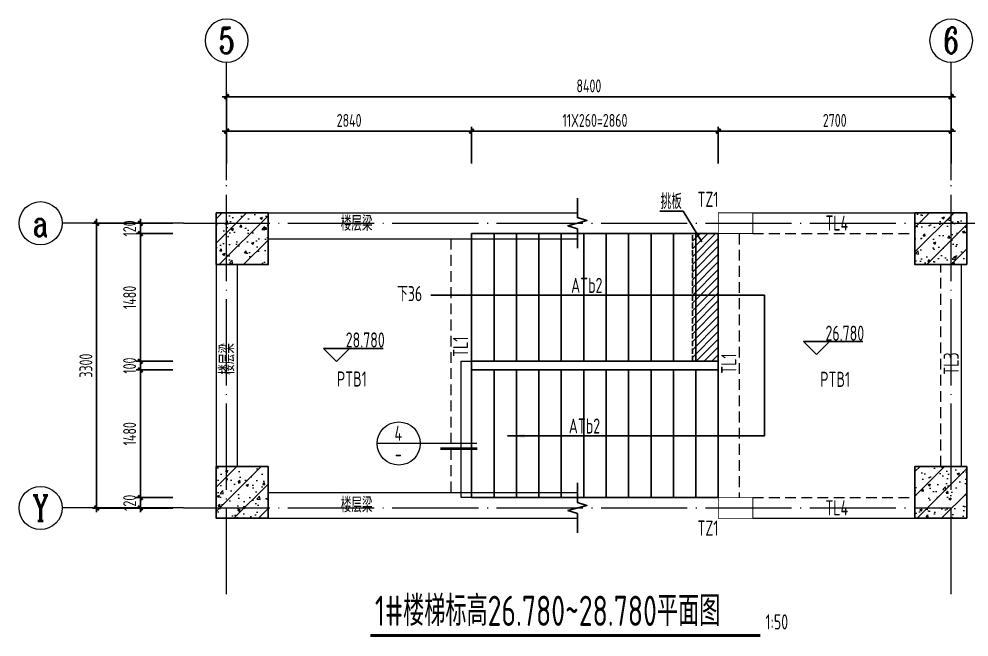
# Model space of a CAD drawing. Extents: x 56246 to 893198, y -950445 to -423535.
# Drawn here: x 212698 to 223712, y -491789 to -484627 of the extents above; entities that cross this region are included whole.
import ezdxf
from ezdxf.enums import TextEntityAlignment as Align

# ---------------------------------------------------------------- set-up
doc = ezdxf.new("R2010")
doc.units = 0
doc.header["$LTSCALE"] = 500
for name, pattern in [('CONTINOUS', [0]), ('DASH', [0.35, 0.25, -0.1]), ('DOTE', [2.42, 2, -0.2, 0.02, -0.2]), ('HIDDEN', [0.375, 0.25, -0.125])]:
    doc.linetypes.add(name, pattern=pattern)
for name, color, linetype, lineweight in [('0S-板-上层柱线', 6, 'Continuous', 18), ('0S-柱-线', 50, 'Continuous', 30), ('0S-梁-不可见', 4, 'HIDDEN', 18), ('0S-梁-线', 5, 'Continuous', 18), ('0S-楼梯-尺寸', 21, 'Continuous', 13), ('0S-楼梯-平面线脚', 3, 'Continuous', 18), ('0S-楼梯-文字', 4, 'Continuous', 20), ('0S-轴线', 1, 'DOTE', 13), ('0S-轴线尺寸', 6, 'CONTINOUS', 18), ('0S-轴线编号', 6, 'CONTINOUS', 18), ('上层柱线', 6, 'Continuous', 18)]:
    doc.layers.add(name, color=color, linetype=linetype, lineweight=lineweight)
for name, color, linetype in [('PUB_DIM', 3, 'Continuous'), ('STAIR', 4, 'Continuous'), ('TEXT_LT', 90, 'Continuous'), ('THIN', 7, 'Continuous')]:
    doc.layers.add(name, color=color, linetype=linetype)
doc.styles.add('TSSD_Axis', font='complex.shx', dxfattribs={"width": 0.7, "bigfont": 'hztxt.shx'})
doc.styles.add('TSSD_DIMENSION', font='tssdeng.shx', dxfattribs={"width": 0.7, "bigfont": 'Hztxt.shx'})
doc.styles.add('TSSD_Rein', font='Tssdeng.shx', dxfattribs={"width": 0.7, "bigfont": 'hztxt.shx'})
doc.dimstyles.new('TSSD_50_50', dxfattribs={"dimtxt": 150, "dimasz": 50, "dimexe": 50, "dimexo": 125, "dimgap": 50, "dimtad": 1, "dimdec": 0, "dimzin": 0, "dimdsep": 46, "dimtxsty": 'TSSD_DIMENSION', "dimblk": 'ARCHTICK', "dimblk1": 'ARCHTICK', "dimblk2": 'ARCHTICK', "dimcen": 0, "dimdle": 50, "dimclrt": 7, "dimadec": 0, "dimazin": 0, "dimtfac": 1, "dimtdec": 0, "dimtix": 1, "dimtmove": 2, "dimatfit": 3, "dimfxl": 1, "dimtolj": 1, "dimtzin": 0, "dimarcsym": 0})
pattern_1 = [(45, (-153735.58, -44469.19), (-141.421356, 141.421356), []), (50, (-153735.58, -44469.19), (286.90407, -25.10085), [30, -330]), (355, (-153735.58, -44469.2), (-55.50053, 300.87685), [24, -264]), (100.4514, (-153711.67, -44471.28), (231.40375, 275.77582), [25.49608, -280.45684]), (46.1842, (-153735.58, -44389.2), (426.89642, -66.2076), [45, -495]), (96.6356, (-153700, -44394.7), (373.86508, 389.64715), [38.2441, -420.6852]), (351.1842, (-153735.6, -44389.2), (373.86478, 389.64744), [36, -396]), (21, (-153695.58, -44409.19), (238.76282, -161.04756), [30, -330]), (326, (-153695.58, -44409.2), (97.32613, 290.06002), [24, -264]), (71.4514, (-153675.68, -44422.6), (336.08905, 129.0122), [25.49608, -280.45684]), (37.5, (-153735.58, -44469.19), (4.863942, 133.157542), [2, -260.8, 2, -268, 2, -265]), (7.5, (-153735.58, -44469.19), (105.227815, 157.764685), [2, -152.8, 2, -254.8, 2, -101]), (327.5, (-153824.78, -44469.19), (213.528974, -9.021949), [2, -100, 2, -312, 2, -414]), (317.5, (-153864.78, -44469.19), (233.27447, 40.04199), [2, -130, 2, -207.2, 2, -294])]

# ---------------------------------------------------------------- blocks, each defined once
blk = doc.blocks.new('ts_axno')
at = {"color": 0, "linetype": 'ByBlock', "lineweight": -2}
blk.add_circle((0, 0), 0.5, dxfattribs=at)
at = {"color": 0, "linetype": 'ByBlock', "lineweight": -2, "style": 'TSSD_Axis', "width": 0.7}
blk.add_attdef('A', text='', height=0.6, dxfattribs=at).set_placement((0, 0), align=Align.MIDDLE_CENTER)
blk = doc.blocks.new('_ArchTick')
at = {"color": 0, "linetype": 'ByBlock', "const_width": 0.5}
blk.add_lwpolyline([(-0.53, -0.53), (0.53, 0.53)], dxfattribs=at)
blk = doc.blocks.new('*D208')
at = {"layer": '0S-轴线尺寸', "color": 0, "lineweight": -2, "transparency": 16777216}
for p, q in [((215105, -486302), (215105, -485477)), ((223505, -486302), (223505, -485477)), ((215055, -485527), (223555, -485527))]:
    blk.add_line(p, q, dxfattribs=at)
at = {"layer": 'Defpoints', "color": 0, "transparency": 16777216}
for p in [(223505, -485527), (215105, -486427), (223505, -486427)]:
    blk.add_point(p, dxfattribs=at)
at = {"layer": '0S-轴线尺寸', "color": 0, "lineweight": -2, "transparency": 16777216, "xscale": 50, "yscale": 50, "zscale": 50, "rotation": 180}
blk.add_blockref('_ArchTick', (215105, -485527), dxfattribs=at)
at = {"layer": '0S-轴线尺寸', "color": 0, "lineweight": -2, "transparency": 16777216, "xscale": 50, "yscale": 50, "zscale": 50}
blk.add_blockref('_ArchTick', (223505, -485527), dxfattribs=at)
at = {"layer": '0S-轴线尺寸', "color": 7, "transparency": 16777216, "insert": (219305, -485402), "char_height": 150, "attachment_point": 5, "style": 'TSSD_DIMENSION'}
blk.add_mtext('\\A1;8400', dxfattribs=at)
blk = doc.blocks.new('*D209')
at = {"layer": '0S-轴线尺寸', "color": 0, "lineweight": -2, "transparency": 16777216}
for p, q in [((214480, -486994), (213548, -486994)), ((213598, -490344), (213598, -486944)), ((214480, -490294), (213548, -490294))]:
    blk.add_line(p, q, dxfattribs=at)
at = {"layer": 'Defpoints', "color": 0, "transparency": 16777216}
for p in [(213598, -486994), (214605, -486994), (214605, -490294)]:
    blk.add_point(p, dxfattribs=at)
at = {"layer": '0S-轴线尺寸', "color": 0, "lineweight": -2, "transparency": 16777216, "xscale": 50, "yscale": 50, "zscale": 50}
for p, rotation in [((213598, -486994), 90), ((213598, -490294), 270)]:
    blk.add_blockref('_ArchTick', p, dxfattribs=dict(at, rotation=rotation))
at = {"layer": '0S-轴线尺寸', "color": 7, "transparency": 16777216, "insert": (213473, -488644), "char_height": 150, "attachment_point": 5, "rotation": 90, "style": 'TSSD_DIMENSION'}
blk.add_mtext('\\A1;3300', dxfattribs=at)
blk = doc.blocks.new('*D210')
at = {"layer": '0S-轴线尺寸', "color": 0, "lineweight": -2, "transparency": 16777216}
for p, q in [((214105, -488644), (214105, -490224)), ((214480, -488694), (214055, -488694)), ((214480, -490174), (214055, -490174))]:
    blk.add_line(p, q, dxfattribs=at)
at = {"layer": 'Defpoints', "color": 0, "transparency": 16777216}
for p in [(214605, -488694), (214105, -490174), (214605, -490174)]:
    blk.add_point(p, dxfattribs=at)
at = {"layer": '0S-轴线尺寸', "color": 0, "lineweight": -2, "transparency": 16777216, "xscale": 50, "yscale": 50, "zscale": 50}
for p, rotation in [((214105, -488694), 90), ((214105, -490174), 270)]:
    blk.add_blockref('_ArchTick', p, dxfattribs=dict(at, rotation=rotation))
at = {"layer": '0S-轴线尺寸', "color": 7, "transparency": 16777216, "insert": (213980, -489434), "char_height": 150, "attachment_point": 5, "rotation": 90, "style": 'TSSD_DIMENSION'}
blk.add_mtext('\\A1;1480', dxfattribs=at)
blk = doc.blocks.new('*D211')
at = {"layer": '0S-轴线尺寸', "color": 0, "lineweight": -2, "transparency": 16777216}
for p, q in [((214480, -490174), (214055, -490174)), ((214105, -490174), (214105, -490124)), ((214105, -490174), (214105, -490294)), ((214480, -490294), (214055, -490294)), ((214105, -490294), (214105, -490344))]:
    blk.add_line(p, q, dxfattribs=at)
at = {"layer": 'Defpoints', "color": 0, "transparency": 16777216}
for p in [(214605, -490174), (214105, -490294), (214605, -490294)]:
    blk.add_point(p, dxfattribs=at)
at = {"layer": '0S-轴线尺寸', "color": 0, "lineweight": -2, "transparency": 16777216, "xscale": 50, "yscale": 50, "zscale": 50}
for p, rotation in [((214105, -490174), 270), ((214105, -490294), 90)]:
    blk.add_blockref('_ArchTick', p, dxfattribs=dict(at, rotation=rotation))
at = {"layer": '0S-轴线尺寸', "color": 7, "transparency": 16777216, "insert": (213980, -490234), "char_height": 150, "attachment_point": 5, "rotation": 90, "style": 'TSSD_DIMENSION'}
blk.add_mtext('\\A1;120', dxfattribs=at)
blk = doc.blocks.new('*D212')
at = {"layer": '0S-轴线尺寸', "color": 0, "lineweight": -2, "transparency": 16777216}
for p, q in [((214480, -486994), (214055, -486994)), ((214105, -486994), (214105, -486944)), ((214105, -486994), (214105, -487114)), ((214480, -487114), (214055, -487114)), ((214105, -487114), (214105, -487164))]:
    blk.add_line(p, q, dxfattribs=at)
at = {"layer": 'Defpoints', "color": 0, "transparency": 16777216}
for p in [(214605, -486994), (214105, -487114), (214605, -487114)]:
    blk.add_point(p, dxfattribs=at)
at = {"layer": '0S-轴线尺寸', "color": 0, "lineweight": -2, "transparency": 16777216, "xscale": 50, "yscale": 50, "zscale": 50}
for p, rotation in [((214105, -486994), 270), ((214105, -487114), 90)]:
    blk.add_blockref('_ArchTick', p, dxfattribs=dict(at, rotation=rotation))
at = {"layer": '0S-轴线尺寸', "color": 7, "transparency": 16777216, "insert": (213980, -487054), "char_height": 150, "attachment_point": 5, "rotation": 90, "style": 'TSSD_DIMENSION'}
blk.add_mtext('\\A1;120', dxfattribs=at)
blk = doc.blocks.new('*D213')
at = {"layer": '0S-轴线尺寸', "color": 0, "lineweight": -2, "transparency": 16777216}
for p, q in [((214105, -488594), (214105, -488544)), ((214480, -488594), (214055, -488594)), ((214105, -488594), (214105, -488694)), ((214480, -488694), (214055, -488694)), ((214105, -488694), (214105, -488744))]:
    blk.add_line(p, q, dxfattribs=at)
at = {"layer": 'Defpoints', "color": 0, "transparency": 16777216}
for p in [(214605, -488594), (214105, -488694), (214605, -488694)]:
    blk.add_point(p, dxfattribs=at)
at = {"layer": '0S-轴线尺寸', "color": 0, "lineweight": -2, "transparency": 16777216, "xscale": 50, "yscale": 50, "zscale": 50}
for p, rotation in [((214105, -488594), 270), ((214105, -488694), 90)]:
    blk.add_blockref('_ArchTick', p, dxfattribs=dict(at, rotation=rotation))
at = {"layer": '0S-轴线尺寸', "color": 7, "transparency": 16777216, "insert": (213980, -488644), "char_height": 150, "attachment_point": 5, "rotation": 90, "style": 'TSSD_DIMENSION'}
blk.add_mtext('\\A1;100', dxfattribs=at)
blk = doc.blocks.new('*D214')
at = {"layer": '0S-轴线尺寸', "color": 0, "lineweight": -2, "transparency": 16777216}
for p, q in [((214480, -487114), (214055, -487114)), ((214105, -487064), (214105, -488644)), ((214480, -488594), (214055, -488594))]:
    blk.add_line(p, q, dxfattribs=at)
at = {"layer": 'Defpoints', "color": 0, "transparency": 16777216}
for p in [(214605, -487114), (214105, -488594), (214605, -488594)]:
    blk.add_point(p, dxfattribs=at)
at = {"layer": '0S-轴线尺寸', "color": 0, "lineweight": -2, "transparency": 16777216, "xscale": 50, "yscale": 50, "zscale": 50}
for p, rotation in [((214105, -487114), 90), ((214105, -488594), 270)]:
    blk.add_blockref('_ArchTick', p, dxfattribs=dict(at, rotation=rotation))
at = {"layer": '0S-轴线尺寸', "color": 7, "transparency": 16777216, "insert": (213980, -487854), "char_height": 150, "attachment_point": 5, "rotation": 90, "style": 'TSSD_DIMENSION'}
blk.add_mtext('\\A1;1480', dxfattribs=at)
blk = doc.blocks.new('*D205')
at = {"layer": '0S-轴线尺寸', "color": 0, "lineweight": -2, "transparency": 16777216}
for p, q in [((220855, -485927), (217895, -485927)), ((217945, -486302), (217945, -485877)), ((220805, -486302), (220805, -485877))]:
    blk.add_line(p, q, dxfattribs=at)
at = {"layer": 'Defpoints', "color": 0, "transparency": 16777216}
for p in [(217945, -485927), (217945, -486427), (220805, -486427)]:
    blk.add_point(p, dxfattribs=at)
at = {"layer": '0S-轴线尺寸', "color": 0, "lineweight": -2, "transparency": 16777216, "xscale": 50, "yscale": 50, "zscale": 50, "rotation": 180}
blk.add_blockref('_ArchTick', (217945, -485927), dxfattribs=at)
at = {"layer": '0S-轴线尺寸', "color": 0, "lineweight": -2, "transparency": 16777216, "xscale": 50, "yscale": 50, "zscale": 50}
blk.add_blockref('_ArchTick', (220805, -485927), dxfattribs=at)
at = {"layer": '0S-轴线尺寸', "color": 7, "transparency": 16777216, "insert": (219375, -485802), "char_height": 150, "attachment_point": 5, "style": 'TSSD_DIMENSION'}
blk.add_mtext('\\A1;11X260=2860', dxfattribs=at)
blk = doc.blocks.new('*D206')
at = {"layer": '0S-轴线尺寸', "color": 0, "lineweight": -2, "transparency": 16777216}
for p, q in [((217995, -485927), (215055, -485927)), ((215105, -486302), (215105, -485877)), ((217945, -486302), (217945, -485877))]:
    blk.add_line(p, q, dxfattribs=at)
at = {"layer": 'Defpoints', "color": 0, "transparency": 16777216}
for p in [(215105, -485927), (215105, -486427), (217945, -486427)]:
    blk.add_point(p, dxfattribs=at)
at = {"layer": '0S-轴线尺寸', "color": 0, "lineweight": -2, "transparency": 16777216, "xscale": 50, "yscale": 50, "zscale": 50, "rotation": 180}
blk.add_blockref('_ArchTick', (215105, -485927), dxfattribs=at)
at = {"layer": '0S-轴线尺寸', "color": 0, "lineweight": -2, "transparency": 16777216, "xscale": 50, "yscale": 50, "zscale": 50}
blk.add_blockref('_ArchTick', (217945, -485927), dxfattribs=at)
at = {"layer": '0S-轴线尺寸', "color": 7, "transparency": 16777216, "insert": (216525, -485802), "char_height": 150, "attachment_point": 5, "style": 'TSSD_DIMENSION'}
blk.add_mtext('\\A1;2840', dxfattribs=at)
blk = doc.blocks.new('*D207')
at = {"layer": '0S-轴线尺寸', "color": 0, "lineweight": -2, "transparency": 16777216}
for p, q in [((223555, -485927), (220755, -485927)), ((220805, -486302), (220805, -485877)), ((223505, -486302), (223505, -485877))]:
    blk.add_line(p, q, dxfattribs=at)
at = {"layer": 'Defpoints', "color": 0, "transparency": 16777216}
for p in [(220805, -485927), (220805, -486427), (223505, -486427)]:
    blk.add_point(p, dxfattribs=at)
at = {"layer": '0S-轴线尺寸', "color": 0, "lineweight": -2, "transparency": 16777216, "xscale": 50, "yscale": 50, "zscale": 50, "rotation": 180}
blk.add_blockref('_ArchTick', (220805, -485927), dxfattribs=at)
at = {"layer": '0S-轴线尺寸', "color": 0, "lineweight": -2, "transparency": 16777216, "xscale": 50, "yscale": 50, "zscale": 50}
blk.add_blockref('_ArchTick', (223505, -485927), dxfattribs=at)
at = {"layer": '0S-轴线尺寸', "color": 7, "transparency": 16777216, "insert": (222155, -485802), "char_height": 150, "attachment_point": 5, "style": 'TSSD_DIMENSION'}
blk.add_mtext('\\A1;2700', dxfattribs=at)
blk = doc.blocks.new('_ARROW')
blk.add_solid([(0, 0), (-1, 0.1), (-1, -0.1)])

msp = doc.modelspace()

# ---------------------------------------------------------------- hatches: boundary and pattern name
h = msp.add_hatch()
h.set_pattern_fill('ANSI31', color=256, scale=20)
h.set_pattern_definition([(45, (266587.66, -288634.81), (-44.90128, 44.90128), [])])
h.paths.add_polyline_path([(220505.3259, -488593.6397), (220505.3259, -487113.6397), (220805.3259, -487113.6397), (220805.3259, -488593.6397)])
at = {"layer": '上层柱线'}
h = msp.add_hatch(dxfattribs=at)
h.set_pattern_fill('钢筋混凝土', color=256, scale=40, pattern_type=2)
h.set_pattern_definition(pattern_1)
h.paths.add_polyline_path([(215585.3259, -487473.6397), (215585.3259, -486873.6397), (214985.3259, -486873.6397), (214985.3259, -487473.6397)])
h = msp.add_hatch(dxfattribs=at)
h.set_pattern_fill('钢筋混凝土', color=256, scale=40, pattern_type=2)
h.set_pattern_definition(pattern_1)
h.paths.add_polyline_path([(223685.3259, -487473.6397), (223685.3259, -486873.6397), (223085.3259, -486873.6397), (223085.3259, -487473.6397)])
h = msp.add_hatch(dxfattribs=at)
h.set_pattern_fill('钢筋混凝土', color=256, scale=40, pattern_type=2)
h.set_pattern_definition(pattern_1)
h.paths.add_polyline_path([(215585.3259, -490413.6397), (215585.3259, -489813.6397), (214985.3259, -489813.6397), (214985.3259, -490413.6397)])
h = msp.add_hatch(dxfattribs=at)
h.set_pattern_fill('钢筋混凝土', color=256, scale=40, pattern_type=2)
h.set_pattern_definition(pattern_1)
h.paths.add_polyline_path([(223685.3259, -490413.6397), (223685.3259, -489813.6397), (223085.3259, -489813.6397), (223085.3259, -490413.6397)])

# ---------------------------------------------------------------- linework, layer by layer
at = {"linetype": 'DASH', "ltscale": 0.5}
msp.add_lwpolyline([(220505.3259, -488593.6397), (220505.3259, -487113.6397), (220805.3259, -487113.6397), (220805.3259, -488593.6397)], close=True, dxfattribs=at)
at = {"layer": '0S-板-上层柱线', "const_width": 10}
for points in [[(220805.3259, -487113.6397), (220805.3259, -486873.6397), (221205.3259, -486873.6397), (221205.3259, -487113.6397)], [(220805.3259, -490413.6397), (220805.3259, -490173.6397), (221205.3259, -490173.6397), (221205.3259, -490413.6397)]]:
    msp.add_lwpolyline(points, close=True, dxfattribs=at)
at = {"layer": '0S-柱-线'}
for points in [[(215585.3259, -487473.6397), (215585.3259, -486873.6397), (214985.3259, -486873.6397), (214985.3259, -487473.6397)], [(223685.3259, -487473.6397), (223685.3259, -486873.6397), (223085.3259, -486873.6397), (223085.3259, -487473.6397)], [(215585.3259, -490413.6397), (215585.3259, -489813.6397), (214985.3259, -489813.6397), (214985.3259, -490413.6397)], [(223685.3259, -490413.6397), (223685.3259, -489813.6397), (223085.3259, -489813.6397), (223085.3259, -490413.6397)]]:
    msp.add_lwpolyline(points, close=True, dxfattribs=at)
at = {"layer": '0S-梁-不可见'}
for p, q in [((221045.3259, -487113.6397), (221045.3259, -490173.6397)), ((221205.3259, -487113.6397), (223085.3259, -487113.6397)), ((217705.3259, -487173.6397), (217705.3259, -490113.6397)), ((223385.3259, -489813.6397), (223385.3259, -487473.6397)), ((221205.3259, -490173.6397), (223085.3259, -490173.6397))]:
    msp.add_line(p, q, dxfattribs=at)
at = {"layer": '0S-梁-线'}
for p, q in [((215585.3259, -486873.6397), (219172.1132, -486873.6397)), ((221205.3259, -486873.6397), (223085.3259, -486873.6397)), ((220805.3259, -487113.6397), (220805.3259, -490173.6397)), ((215585.3259, -487173.6397), (219172.1132, -487173.6397)), ((217945.3259, -487173.6397), (217945.3259, -490113.6397)), ((214985.3259, -487473.6397), (214985.3259, -489813.6397)), ((215225.3259, -487473.6397), (215225.3259, -489813.6397)), ((223625.3259, -489813.6397), (223625.3259, -487473.6397)), ((215585.3259, -490113.6397), (219172.1132, -490113.6397)), ((215585.3259, -490413.6397), (219172.1132, -490413.6397)), ((221205.3259, -490413.6397), (223085.3259, -490413.6397))]:
    msp.add_line(p, q, dxfattribs=at)
at = {"layer": '0S-楼梯-尺寸'}
msp.add_line((218006.7763, -489546.7066), (216850.543, -489546.7066), dxfattribs=at)
at = {"layer": '0S-楼梯-尺寸', "const_width": 30}
msp.add_lwpolyline([(218011.4806, -489606.5281), (217583.121, -489606.5281)], dxfattribs=at)
at = {"layer": '0S-楼梯-尺寸'}
msp.add_circle((217100.543, -489546.7066), 250, dxfattribs=at)
at = {"layer": '0S-楼梯-平面线脚'}
msp.add_lwpolyline([(217825.3259, -488593.6397), (217945.3259, -488593.6397), (217945.3259, -490173.6397), (217825.3259, -490173.6397)], close=True, dxfattribs=at)
at = {"layer": '0S-楼梯-文字', "const_width": 35}
msp.add_lwpolyline([(216769.3149, -491771.3882), (221291.3464, -491771.3882)], dxfattribs=at)
at = {"layer": '0S-轴线'}
for p, q in [((215105.3259, -491293.6397), (215105.3259, -486493.6397)), ((223505.3259, -491293.6397), (223505.3259, -486493.6397)), ((214605.3259, -486993.6397), (224505.3259, -486993.6397)), ((214605.3259, -490293.6397), (223505.3259, -490293.6397))]:
    msp.add_line(p, q, dxfattribs=at)
at = {"layer": '0S-轴线编号'}
for p, q in [((215105.3259, -486493.6397), (215105.3259, -485126.8526)), ((223505.3259, -486493.6397), (223505.3259, -485126.8526)), ((214605.3259, -486993.6397), (213197.7157, -486993.6397)), ((214605.3259, -490293.6397), (213197.7157, -490293.6397))]:
    msp.add_line(p, q, dxfattribs=at)
at = {"layer": 'PUB_DIM'}
for p, q in [((216377.8095, -488596.8863), (216227.8095, -488446.8863)), ((216227.8095, -488446.8863), (216527.8095, -488446.8863)), ((216527.8095, -488446.8863), (216377.8095, -488596.8863)), ((216377.8095, -488446.8863), (216917.8095, -488446.8863)), ((221942.4686, -488515.5129), (221792.4686, -488365.5129)), ((221792.4686, -488365.5129), (222092.4686, -488365.5129)), ((222092.4686, -488365.5129), (221942.4686, -488515.5129)), ((221942.4686, -488365.5129), (222482.4686, -488365.5129))]:
    msp.add_line(p, q, dxfattribs=at)
msp.add_lwpolyline([(218361.5601, -489458.6397), (221340.4763, -489458.6397), (221340.4763, -487828.6397), (217474.1196, -487828.6397)], dxfattribs=at)
at = {"layer": 'STAIR'}
for p, q in [((217945.3259, -487113.6397), (217945.3259, -488593.6397)), ((217945.3259, -487113.6397), (220805.3259, -487113.6397)), ((218205.3259, -487113.6397), (218205.3259, -488593.6397)), ((218465.3259, -487113.6397), (218465.3259, -488593.6397)), ((218725.3259, -487113.6397), (218725.3259, -488593.6397)), ((218985.3259, -487113.6397), (218985.3259, -488593.6397)), ((219245.3259, -487113.6397), (219245.3259, -488593.6397)), ((219505.3259, -487113.6397), (219505.3259, -488593.6397)), ((219765.3259, -487113.6397), (219765.3259, -488593.6397)), ((220025.3259, -487113.6397), (220025.3259, -488593.6397)), ((220285.3259, -487113.6397), (220285.3259, -488593.6397)), ((220545.3259, -487113.6397), (220545.3259, -488593.6397)), ((220805.3259, -487113.6397), (220805.3259, -488593.6397)), ((217945.3259, -488593.6397), (220805.3259, -488593.6397)), ((217945.3259, -488593.6397), (217945.3259, -488693.6397)), ((220805.3259, -488593.6397), (220805.3259, -488693.6397)), ((217945.3259, -488693.6397), (220805.3259, -488693.6397)), ((217945.3259, -488693.6397), (217945.3259, -490173.6397)), ((218205.3259, -488693.6397), (218205.3259, -490173.6397)), ((218465.3259, -488693.6397), (218465.3259, -490173.6397)), ((218725.3259, -488693.6397), (218725.3259, -490173.6397)), ((218985.3259, -488693.6397), (218985.3259, -490173.6397)), ((219245.3259, -488693.6397), (219245.3259, -490173.6397)), ((219505.3259, -488693.6397), (219505.3259, -490173.6397)), ((219765.3259, -488693.6397), (219765.3259, -490173.6397)), ((220025.3259, -488693.6397), (220025.3259, -490173.6397)), ((220285.3259, -488693.6397), (220285.3259, -490173.6397)), ((220545.3259, -488693.6397), (220545.3259, -490173.6397)), ((220805.3259, -488693.6397), (220805.3259, -490173.6397)), ((217945.3259, -490173.6397), (220805.3259, -490173.6397))]:
    msp.add_line(p, q, dxfattribs=at)
at = {"layer": 'TEXT_LT'}
msp.add_lwpolyline([(220614.195, -487208.8518), (220397.6106, -486852.1776), (220125.6573, -486852.1776)], dxfattribs=at)
at = {"layer": 'THIN'}
for points in [[(219172.1132, -486703.6397), (219172.1132, -486928.6397), (219282.1132, -486963.6397), (219062.1132, -487023.6397), (219172.1132, -487058.6397), (219172.1132, -487283.6397)], [(219172.1132, -490003.6397), (219172.1132, -490228.6397), (219282.1132, -490263.6397), (219062.1132, -490323.6397), (219172.1132, -490358.6397), (219172.1132, -490583.6397)]]:
    msp.add_lwpolyline(points, dxfattribs=at)
at = {"layer": '上层柱线'}
for points in [[(215585.3259, -487473.6397), (215585.3259, -486873.6397), (214985.3259, -486873.6397), (214985.3259, -487473.6397)], [(223685.3259, -487473.6397), (223685.3259, -486873.6397), (223085.3259, -486873.6397), (223085.3259, -487473.6397)], [(215585.3259, -490413.6397), (215585.3259, -489813.6397), (214985.3259, -489813.6397), (214985.3259, -490413.6397)], [(223685.3259, -490413.6397), (223685.3259, -489813.6397), (223085.3259, -489813.6397), (223085.3259, -490413.6397)]]:
    msp.add_lwpolyline(points, close=True, dxfattribs=at)

# ---------------------------------------------------------------- block references
at = {"layer": '0S-轴线编号'}
ref = msp.add_blockref('ts_axno', (215105.3254, -484876.8526), dxfattribs=dict(at, xscale=-500, yscale=500, zscale=500, rotation=180))
ref.add_attrib('5', '5', dxfattribs={"height": 300, "style": 'TSSD_Axis', "width": 0.7}).set_placement((215105.3254, -484876.8526), align=Align.MIDDLE_CENTER)
ref = msp.add_blockref('ts_axno', (223505.3259, -484876.8526), dxfattribs=dict(at, xscale=-500, yscale=500, zscale=500, rotation=180))
ref.add_attrib('6', '6', dxfattribs={"height": 300, "style": 'TSSD_Axis', "width": 0.7}).set_placement((223505.3259, -484876.8526), align=Align.MIDDLE_CENTER)
ref = msp.add_blockref('ts_axno', (212947.7157, -486993.6397), dxfattribs=dict(at, xscale=500, yscale=500, zscale=500))
ref.add_attrib('Y', 'a', dxfattribs={"height": 300, "style": 'TSSD_Axis', "width": 0.7}).set_placement((212947.7157, -486993.6397), align=Align.MIDDLE_CENTER)
ref = msp.add_blockref('ts_axno', (212947.7157, -490293.6397), dxfattribs=dict(at, xscale=500, yscale=500, zscale=500))
ref.add_attrib('Y', 'Y', dxfattribs={"height": 300, "style": 'TSSD_Axis', "width": 0.7}).set_placement((212947.7157, -490293.6397), align=Align.MIDDLE_CENTER)
at = {"layer": 'PUB_DIM', "xscale": 200, "yscale": 200, "zscale": 200, "rotation": 180}
msp.add_blockref('_ARROW', (218361.5601, -489458.6397), dxfattribs=at)

# ---------------------------------------------------------------- texts
at = {"layer": '0S-楼梯-尺寸', "style": 'TSSD_Rein', "width": 0.7}
for s, p in [('4', (217095.5616, -489427.8699)), ('-', (217095.5616, -489667.5696))]:
    msp.add_text(s, height=175, dxfattribs=at).set_placement(p, align=Align.MIDDLE)
at = {"layer": '0S-楼梯-文字', "width": 0.7}
for s, height, style, p in [('TZ1', 175, 'TSSD_Rein', (220563.3881, -486804.2863)), ('楼层梁', 175, 'TSSD_Rein', (216428.797, -487081.9609)), ('TL4', 175, 'TSSD_Rein', (222046.7874, -487079.1056)), ('下36', 175, 'TSSD_Rein', (217082.6757, -487897.2623)), ('PTB1', 175, 'TSSD_Rein', (216382.9364, -488886.2493)), ('PTB1', 175, 'TSSD_Rein', (221986.7135, -488890.0894)), ('楼层梁', 175, 'TSSD_Rein', (216428.797, -490344.7523)), ('TL4', 175, 'TSSD_Rein', (222046.7874, -490379.1056)), ('TZ1', 175, 'TSSD_Rein', (220563.3881, -490614.3117)), ('1#楼梯标高26.780~28.780平面图', 350, 'TSSD_DIMENSION', (216823.7581, -491660.6598)), ('1:50', 175, 'TSSD_Rein', (221352.9996, -491701.3882))]:
    msp.add_text(s, height=height, dxfattribs=dict(at, style=style)).set_placement(p)
at = {"layer": '0S-楼梯-文字', "style": 'TSSD_Rein', "width": 0.7}
for s, p in [('26.780', (222272.0936, -488267.6551)), ('28.780', (216711.9119, -488346.0341))]:
    msp.add_text(s, height=175, dxfattribs=at).set_placement(p, align=Align.MIDDLE)
for s, p in [('TL1', (217903.9398, -488542.4258)), ('楼层梁', (215195.6917, -488749.3266)), ('TL1', (221013.9398, -488738.0636)), ('TL3', (223592.2816, -488749.3266))]:
    msp.add_text(s, height=175, rotation=90, dxfattribs=at).set_placement(p)
at = {"layer": 'TEXT_LT', "style": 'TSSD_Rein', "width": 0.7}
msp.add_text('挑板', height=175, rotation=0.00000003, dxfattribs=at).set_placement((220137.4066, -486828.3704, 33.9))
for p in [(219098.7425, -487801.237), (219071.9457, -489431.237)]:
    msp.add_text('ATb2', height=175, dxfattribs=at).set_placement(p)

# ---------------------------------------------------------------- dimensions: what is measured, and where the dimension line sits
at = {"layer": '0S-轴线尺寸'}
for base, p1, p2, angle, picture, middle in [((223505.3259, -485526.8526), (215105.3259, -486426.8526), (223505.3259, -486426.8526), 180, '*D208', (219305.3259, -485401.8526)), ((213597.7157, -486993.6397), (214605.3259, -490293.6397), (214605.3259, -486993.6397), 90, '*D209', (213472.7157, -488643.6397))]:
    dim = msp.add_linear_dim(base=base, p1=p1, p2=p2, angle=angle, dimstyle='TSSD_50_50', dxfattribs=at)
    dim.commit()
    dim.dimension.update_dxf_attribs({"geometry": picture, "text_midpoint": middle})
for p1, p2, picture, middle in [((217945.3259, -486426.8526), (215105.3259, -486426.8526), '*D206', (216525.3259, -485801.8526)), ((223505.3259, -486426.8526), (220805.3259, -486426.8526), '*D207', (222155.3259, -485801.8526)), ((214605.3259, -486993.6397), (214605.3259, -487113.6397), '*D212', (213980.3259, -487053.6397)), ((214605.3259, -487113.6397), (214605.3259, -488593.6397), '*D214', (213980.3259, -487853.6397)), ((214605.3259, -488593.6397), (214605.3259, -488693.6397), '*D213', (213980.3259, -488643.6397)), ((214605.3259, -488693.6397), (214605.3259, -490173.6397), '*D210', (213980.3259, -489433.6397)), ((214605.3259, -490173.6397), (214605.3259, -490293.6397), '*D211', (213980.3259, -490233.6397))]:
    dim = msp.add_aligned_dim(p1=p1, p2=p2, distance=-500, dimstyle='TSSD_50_50', dxfattribs=at)
    dim.commit()
    dim.dimension.update_dxf_attribs({"geometry": picture, "text_midpoint": middle})
dim = msp.add_aligned_dim(p1=(220805.3259, -486426.8526), p2=(217945.3259, -486426.8526), distance=-500, text='11X260=<>', dimstyle='TSSD_50_50', dxfattribs=at)
dim.commit()
dim.dimension.update_dxf_attribs({"geometry": '*D205', "text_midpoint": (219375.3259, -485801.8526)})

doc.saveas('drawing.dxf')
